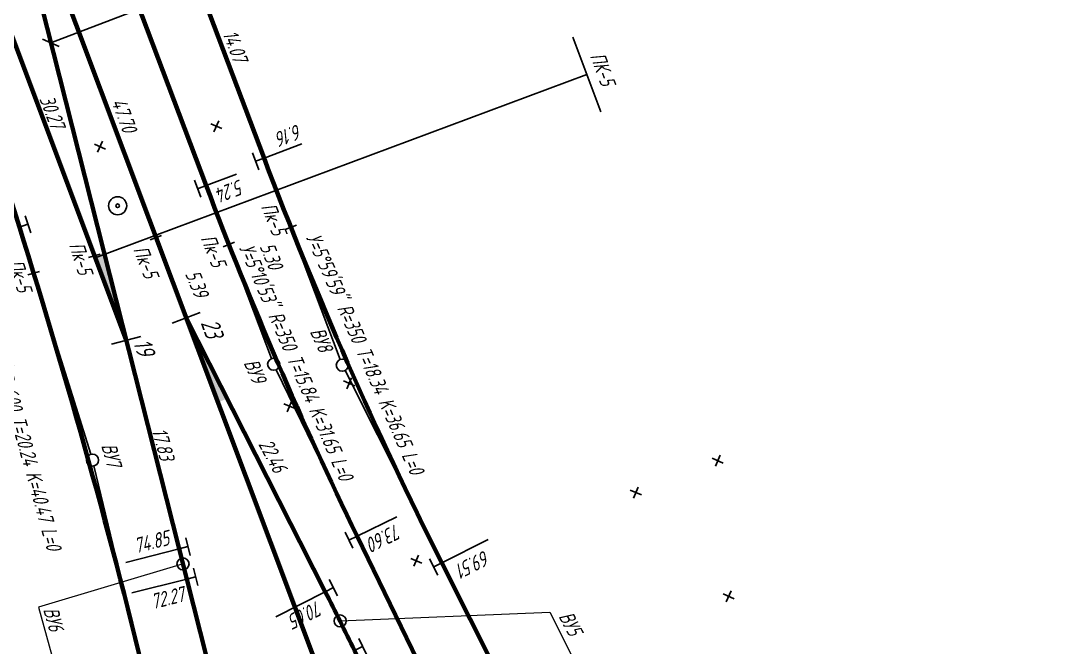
# Model space of a CAD drawing. Extents: x 8811 to 10286, y 10382 to 14118.
# Drawn here: x 10137.1 to 10223, y 10564.9 to 10616.8 of the extents above; entities that cross this region are included whole.
import ezdxf
from ezdxf.enums import TextEntityAlignment as Align

# ---------------------------------------------------------------- set-up
doc = ezdxf.new("R2010")
doc.units = 0
for name, color, linetype in [('9.Стрелочные переводы', 7, 'Continuous'), ('I.Ось трассы', 7, 'Continuous'), ('II.Ось трассы', 7, 'Continuous'), ('III.Вершины', 7, 'Continuous'), ('III.Ось трассы', 7, 'Continuous'), ('IIс.Вершины', 7, 'Continuous'), ('IIс.Параметры кривых', 7, 'Continuous'), ('IIс.Стрелочные переводы', 7, 'Continuous'), ('IV.Ось трассы', 7, 'Continuous'), ('Iс.Вершины', 7, 'Continuous'), ('Iс.Междупутья', 7, 'Continuous'), ('Iс.Ось трассы', 7, 'Continuous'), ('Iс.Параметры кривых', 7, 'Continuous'), ('Iс.Прямые вставки', 7, 'Continuous'), ('Iс.Стрелочные переводы', 7, 'Continuous'), ('КН II.Параметры кривых', 7, 'Continuous'), ('КП 1.Стрелочные переводы', 7, 'Continuous'), ('КП 2.Вершины', 7, 'Continuous'), ('КП 2.Ось трассы', 7, 'Continuous'), ('КП3.Вершины', 7, 'Continuous'), ('КП3.Ось трассы', 7, 'Continuous'), ('КП3.Параметры кривых', 7, 'Continuous'), ('КП5.Вершины', 7, 'Continuous'), ('КП5.Ось трассы', 7, 'Continuous'), ('КП5.Параметры кривых', 7, 'Continuous'), ('КП5.Стрелочные переводы', 7, 'Continuous'), ('маскировка', 7, 'Continuous'), ('Съезд 8-9.Вершины', 7, 'Continuous'), ('Съезд 8-9.Ось трассы', 7, 'Continuous'), ('Съезд 8-9.Параметры кривых', 7, 'Continuous')]:
    doc.layers.add(name, color=color, linetype=linetype)
for name, color, linetype, lineweight in [('IIс.Пикетаж', 7, 'Continuous', 15), ('Iс.Пикетаж', 7, 'Continuous', 15), ('кресты', 1, 'Continuous', 30), ('Уклоноуказатели по станции', 1, 'Continuous', 35)]:
    doc.layers.add(name, color=color, linetype=linetype, lineweight=lineweight)
doc.styles.add('спдс_сжатие09', font='SPDS.shx', dxfattribs={"width": 0.9, "oblique": 15, "height": 1.25})

# ---------------------------------------------------------------- blocks, each defined once
blk = doc.blocks.new('alignment_cc_sign')
at = {"color": 0, "linetype": 'ByBlock', "lineweight": -2}
for p, q in [((-1.5, 1.5), (1.5, 1.5)), ((0, 0), (0, 1.5))]:
    blk.add_line(p, q, dxfattribs=at)

msp = doc.modelspace()

# ---------------------------------------------------------------- linework, layer by layer
at = {"layer": '9.Стрелочные переводы', "color": 5, "lineweight": 30}
for radius in [0.75, 0.15]:
    msp.add_circle((10145.11, 10601.467), radius, dxfattribs=at)
at = {"layer": 'КП 1.Стрелочные переводы', "color": 5, "lineweight": 30}
msp.add_line((10149.612, 10591.747), (10151.953, 10592.625), dxfattribs=at)
msp.add_solid([(10145.822, 10590.32), (10145.822, 10590.32), (10143.19, 10597.336), (10143.979, 10597.589)], dxfattribs=at)
at = {"layer": 'КП 2.Ось трассы', "color": 5, "lineweight": 70, "flags": 128}
msp.add_lwpolyline([(10117.684, 10661.17), (10131.242, 10628.628, -0.008937), (10135.188, 10618.657), (10145.822, 10590.32)], format="xyb", dxfattribs=at)
at = {"layer": 'КП3.Вершины', "color": 5, "lineweight": 30}
for p, q in [((10136.972, 10599.708), (10142.883, 10580.872)), ((10147.779, 10560.717), (10143.15, 10579.909))]:
    msp.add_line(p, q, dxfattribs=at)
msp.add_circle((10143.033, 10580.395), 0.5, dxfattribs=at)
at = {"layer": 'КП3.Ось трассы', "color": 5, "lineweight": 30}
for p, q in [((10148.755, 10598.997), (10147.815, 10598.656)), ((10143.659, 10597.469), (10142.697, 10597.196)), ((10138.63, 10596.022), (10137.668, 10595.748))]:
    msp.add_line(p, q, dxfattribs=at)
at = {"layer": 'КП5.Вершины', "color": 5, "lineweight": 30}
msp.add_circle((10150.522, 10571.787), 0.5, dxfattribs=at)
at = {"layer": 'КП5.Параметры кривых', "color": 5, "lineweight": 30}
for p, q in [((10150.205, 10573.038), (10145.782, 10571.916)), ((10150.838, 10570.535), (10146.294, 10569.386))]:
    msp.add_line(p, q, dxfattribs=at)
at = {"layer": 'КП5.Стрелочные переводы', "color": 5, "lineweight": 30}
msp.add_line((10144.61, 10590.013), (10147.034, 10590.626), dxfattribs=at)
at = {"layer": 'КП5.Стрелочные переводы', "color": 5, "lineweight": 20, "flags": 128}
msp.add_lwpolyline([(10150.522, 10571.787), (10138.562, 10568.217), (10147.109, 10537.146)], dxfattribs=at)
at = {"layer": 'кресты', "color": 5, "lineweight": 30}
for p, q in [((10152.822, 10608.263), (10153.738, 10607.861)), ((10153.481, 10608.52), (10153.079, 10607.604)), ((10143.187, 10606.573), (10144.103, 10606.171)), ((10143.846, 10606.83), (10143.444, 10605.914)), ((10195.001, 10580.807), (10194.599, 10579.892)), ((10194.342, 10580.55), (10195.258, 10580.148)), ((10188.214, 10578.163), (10187.812, 10577.247)), ((10187.555, 10577.906), (10188.471, 10577.504)), ((10170.034, 10572.507), (10169.632, 10571.591)), ((10195.896, 10569.562), (10195.494, 10568.647)), ((10195.237, 10569.306), (10196.153, 10568.904))]:
    msp.add_line(p, q, dxfattribs=at)
at = {"layer": 'Уклоноуказатели по станции', "color": 5, "lineweight": 30}
msp.add_line((10138.887, 10615.269), (10140.258, 10614.659), dxfattribs=at)

# ---------------------------------------------------------------- block references
at = {"layer": 'Iс.Ось трассы', "color": 5, "lineweight": 30, "xscale": 0.4999999999999892, "yscale": 0.4999999999999892, "zscale": 0.4999999999999892, "rotation": 116.6857360068256}
msp.add_blockref('alignment_cc_sign', (10171.948, 10571.874), dxfattribs=at)
at = {"layer": 'КП3.Ось трассы', "color": 5, "lineweight": 30, "xscale": 0.5, "yscale": 0.5, "zscale": 0.5, "rotation": 287.4228401813622}
msp.add_blockref('alignment_cc_sign', (10136.972, 10599.708), dxfattribs=at)
at = {"layer": 'КП5.Ось трассы', "color": 5, "lineweight": 30}
for p, xscale, yscale, zscale, rotation in [((10150.205, 10573.038), 0.4999999999999991, 0.4999999999999991, 0.4999999999999991, 284.229474027382), ((10150.838, 10570.535), 0.5, 0.5, 0.5, 284.1924953832155)]:
    msp.add_blockref('alignment_cc_sign', p, dxfattribs=dict(at, xscale=xscale, yscale=yscale, zscale=zscale, rotation=rotation))

# ---------------------------------------------------------------- texts
at = {"layer": 'IIс.Пикетаж', "color": 5, "lineweight": 30, "style": 'спдс_сжатие09', "oblique": 15, "width": 0.9}
for rotation, p in [(287.31311, (10141.472, 10596.941)), (291.36363, (10146.859, 10596.603)), (287.31311, (10136.443, 10595.494))]:
    msp.add_text('Пк-5', height=1.25, rotation=rotation, dxfattribs=at).set_placement(p, align=Align.CENTER)
at = {"layer": 'IIс.Стрелочные переводы', "color": 5, "lineweight": 30, "style": 'спдс_сжатие09', "oblique": 15, "width": 0.9}
msp.add_text('19', height=1.5, rotation=289.44366, dxfattribs=at).set_placement((10146.814, 10588.869), align=Align.RIGHT)
at = {"layer": 'Iс.Междупутья', "color": 5, "lineweight": 30, "style": 'спдс_сжатие09', "oblique": 15, "width": 0.9}
msp.add_text('47.70', height=1.25, rotation=290.45696, dxfattribs=at).set_placement((10145.059, 10608.759), align=Align.CENTER)
at = {"layer": 'КП 2.Вершины', "color": 5, "lineweight": 30, "style": 'спдс_сжатие09', "oblique": 15, "width": 0.9}
msp.add_text('30.27', height=1.25, rotation=291.04608, dxfattribs=at).set_placement((10139.105, 10609.035), align=Align.CENTER)
at = {"layer": 'КП3.Вершины', "color": 5, "lineweight": 30, "style": 'спдс_сжатие09', "oblique": 15, "width": 0.9}
for s, p in [('17.83', (10148.273, 10581.559)), ('ВУ7', (10143.997, 10580.661)), ('ВУ6', (10139.2, 10567.061))]:
    msp.add_text(s, height=1.25, rotation=285.4388, dxfattribs=at).set_placement(p, align=Align.CENTER)
at = {"layer": 'КП3.Параметры кривых', "color": 5, "lineweight": 30, "style": 'спдс_сжатие09', "oblique": 15, "width": 0.9}
msp.add_text('У=3°51\'52" R=600 T=20.24 K=40.47 L=0', height=1.25, rotation=285.49062, dxfattribs=at).set_placement((10137.623, 10583.443), align=Align.TOP_CENTER)
at = {"layer": 'КП5.Параметры кривых', "color": 5, "lineweight": 30, "style": 'спдс_сжатие09', "oblique": 15, "width": 0.9}
for s, rotation, p in [('74.85', 14.22947, (10149.476, 10573.369)), ('72.27', 14.1925, (10150.719, 10568.703))]:
    msp.add_text(s, height=1.25, rotation=rotation, dxfattribs=at).set_placement(p, align=Align.RIGHT)
at = {"layer": 'Съезд 8-9.Вершины', "color": 5, "lineweight": 30, "style": 'спдс_сжатие09', "oblique": 15, "width": 0.9}
msp.add_text('ВУ5', height=1.25, rotation=297.93556, dxfattribs=at).set_placement((10182.053, 10566.572), align=Align.CENTER)

# ---------------------------------------------------------------- wipeouts: each hides what was drawn before it
at = {"color": 5}
for points in [[(10154.978, 10616.423), (10156.304, 10612.906), (10154.687, 10612.941), (10153.531, 10615.948)], [(10185.863, 10615.332), (10187.441, 10610.718), (10185.036, 10610.177), (10183.527, 10614.409)], [(10160.517, 10608.687), (10161.066, 10606.909), (10158.104, 10605.995), (10157.739, 10607.692)], [(10152.025, 10596.272), (10153.119, 10593.635), (10151.387, 10593.36), (10150.276, 10596.041)], [(10160.679, 10574.39), (10161.511, 10572.931), (10160.115, 10572.328), (10159.24, 10574.025)], [(10175.697, 10573.571), (10176.65, 10571.967), (10173.316, 10570.138), (10172.737, 10571.763)], [(10164.213, 10571.393), (10165.42, 10568.855), (10163.724, 10568.236), (10162.368, 10571.021)]]:
    msp.add_wipeout(points, dxfattribs=at).dxf.layer = 'маскировка'

# ---------------------------------------------------------------- next in the draw order: linework, layer by layer
at = {"color": 5, "lineweight": 30}
msp.add_line((10182.8, 10615.449, -75.712), (10185.11, 10609.256, -75.712), dxfattribs=at)
at = {"layer": 'Iс.Параметры кривых', "color": 5, "lineweight": 30}
for p, q in [((10157.232, 10605.421), (10160.36, 10606.602)), ((10171.948, 10571.874), (10175.801, 10573.811))]:
    msp.add_line(p, q, dxfattribs=at)
at = {"layer": 'Iс.Стрелочные переводы', "color": 5, "lineweight": 30}
msp.add_line((10155.397, 10610.281), (10141.598, 10646.826), dxfattribs=at)
at = {"layer": 'Уклоноуказатели по станции', "color": 5, "lineweight": 30}
msp.add_line((10139.573, 10614.964), (10171.245, 10627.105), dxfattribs=at)

# ---------------------------------------------------------------- next in the draw order: texts
at = {"layer": 'Iс.Параметры кривых', "color": 5, "lineweight": 30, "style": 'спдс_сжатие09', "oblique": 15, "width": 0.9}
for s, rotation, p in [('6.16', 200.68613, (10158.172, 10607.551)), ('69.51', 206.68575, (10173.126, 10571.751))]:
    msp.add_text(s, height=1.25, rotation=rotation, dxfattribs=at).set_placement(p, align=Align.RIGHT)
at = {"layer": 'Iс.Прямые вставки', "color": 5, "lineweight": 30, "style": 'спдс_сжатие09', "oblique": 15, "width": 0.9}
msp.add_text('14.07', height=1.25, rotation=290.68613, dxfattribs=at).set_placement((10154.249, 10614.492), align=Align.CENTER)
at = {"layer": 'Уклоноуказатели по станции', "color": 5, "lineweight": 30, "extrusion": (0.001331, 0.000370299, 0.999999), "style": 'спдс_сжатие09', "oblique": 15, "width": 0.9}
msp.add_text('ПК-5', height=1.25, rotation=290.21955, dxfattribs=at).set_placement((10184.74, 10612.609, -34.677), align=Align.CENTER)

# ---------------------------------------------------------------- next in the draw order: wipeouts: each hides what was drawn before it
at = {"color": 5}
msp.add_wipeout([(10153.884, 10580.083), (10164.883, 10558.323), (10163.372, 10557.624), (10152.25, 10579.693)], dxfattribs=at).dxf.layer = 'маскировка'

# ---------------------------------------------------------------- next in the draw order: linework, layer by layer
at = {"layer": 'Съезд 8-9.Вершины', "color": 5, "lineweight": 30}
for p, q in [((10162.304, 10569.485), (10163.308, 10567.508)), ((10164.719, 10564.618), (10163.752, 10566.613))]:
    msp.add_line(p, q, dxfattribs=at)
msp.add_circle((10163.534, 10567.063), 0.5, dxfattribs=at)
at = {"layer": 'Съезд 8-9.Параметры кривых', "color": 5, "lineweight": 30}
msp.add_line((10162.304, 10569.485), (10158.208, 10567.406), dxfattribs=at)
at = {"layer": 'Съезд 8-9.Параметры кривых', "color": 5, "lineweight": 20, "flags": 128}
msp.add_lwpolyline([(10163.534, 10567.063), (10180.892, 10567.792), (10193.617, 10542.44)], dxfattribs=at)

# ---------------------------------------------------------------- next in the draw order: block references
at = {"layer": 'Съезд 8-9.Ось трассы', "color": 5, "lineweight": 30}
for p, xscale, yscale, zscale, rotation in [((10162.304, 10569.485), 0.5, 0.5, 0.5, 296.9098773158615), ((10164.719, 10564.618), 0.4999999999999997, 0.4999999999999997, 0.4999999999999997, 295.8723101092341)]:
    msp.add_blockref('alignment_cc_sign', p, dxfattribs=dict(at, xscale=xscale, yscale=yscale, zscale=zscale, rotation=rotation))

# ---------------------------------------------------------------- next in the draw order: texts
at = {"layer": 'Съезд 8-9.Параметры кривых', "color": 5, "lineweight": 30, "style": 'спдс_сжатие09', "oblique": 15, "width": 0.9}
msp.add_text('70.05', height=1.25, rotation=206.90988, dxfattribs=at).set_placement((10161.725, 10568.823))

# ---------------------------------------------------------------- next in the draw order: wipeouts: each hides what was drawn before it
at = {"color": 5}
msp.add_wipeout([(10168.65, 10575.467), (10169.18, 10574.176), (10166.017, 10572.566), (10165.307, 10573.806)], dxfattribs=at).dxf.layer = 'маскировка'

# ---------------------------------------------------------------- next in the draw order: linework, layer by layer
at = {"layer": 'кресты', "color": 5, "lineweight": 30}
msp.add_line((10169.375, 10572.25), (10170.291, 10571.848), dxfattribs=at)

# ---------------------------------------------------------------- next in the draw order: block references
at = {"layer": 'III.Ось трассы', "color": 5, "lineweight": 30, "xscale": 0.5, "yscale": 0.5, "zscale": 0.5, "rotation": 115.8674110423663}
msp.add_blockref('alignment_cc_sign', (10164.938, 10574.085), dxfattribs=at)

# ---------------------------------------------------------------- next in the draw order: texts
at = {"layer": 'Iс.Параметры кривых', "color": 5, "lineweight": 30, "style": 'спдс_сжатие09', "oblique": 15, "width": 0.9}
msp.add_text('73.60', height=1.25, rotation=206.68575, dxfattribs=at).set_placement((10165.719, 10573.908), align=Align.RIGHT)

# ---------------------------------------------------------------- next in the draw order: wipeouts: each hides what was drawn before it
at = {"color": 5}
msp.add_wipeout([(10155.418, 10600.887), (10166.171, 10575.875), (10164.678, 10575.643), (10153.836, 10600.62)], dxfattribs=at).dxf.layer = 'маскировка'

# ---------------------------------------------------------------- next in the draw order: linework, layer by layer
at = {"layer": 'КП 1.Стрелочные переводы', "color": 5, "lineweight": 30}
msp.add_solid([(10150.783, 10592.186), (10150.783, 10592.186), (10153.418, 10585.164), (10154.177, 10585.498)], dxfattribs=at)

# ---------------------------------------------------------------- next in the draw order: texts
at = {"layer": 'IIс.Стрелочные переводы', "color": 5, "lineweight": 30, "style": 'спдс_сжатие09', "oblique": 15, "width": 0.9}
msp.add_text('23', height=1.5, rotation=289.44366, dxfattribs=at).set_placement((10152.473, 10590.359), align=Align.RIGHT)

# ---------------------------------------------------------------- next in the draw order: wipeouts: each hides what was drawn before it
at = {"color": 5}
for points in [[(10152.948, 10599.502), (10154.4, 10596.085), (10152.898, 10595.747), (10151.665, 10598.995)], [(10158.191, 10598.658), (10159.099, 10596.101), (10157.56, 10595.595), (10156.583, 10598.585)], [(10162.269, 10591.573), (10163.248, 10589.095), (10161.878, 10588.809), (10160.652, 10591.394)], [(10156.766, 10589.193), (10158.106, 10586.449), (10156.074, 10586.157), (10155.061, 10588.98)]]:
    msp.add_wipeout(points, dxfattribs=at).dxf.layer = 'маскировка'

# ---------------------------------------------------------------- next in the draw order: linework, layer by layer
at = {"color": 5, "lineweight": 30}
msp.add_line((10154.778, 10598.446), (10153.848, 10598.079), dxfattribs=at)
at = {"layer": 'III.Вершины', "color": 5, "lineweight": 30}
msp.add_circle((10158.029, 10588.334), 0.5, dxfattribs=at)
at = {"layer": 'КП 1.Стрелочные переводы', "color": 5, "lineweight": 30}
msp.add_line((10150.783, 10592.186), (10157.939, 10578.086), dxfattribs=at)

# ---------------------------------------------------------------- next in the draw order: texts
at = {"layer": 'IIс.Вершины', "color": 5, "lineweight": 30, "style": 'спдс_сжатие09', "oblique": 15, "width": 0.9}
msp.add_text('ВУ9', height=1.25, rotation=293.19948, dxfattribs=at).set_placement((10157.062, 10588.04), align=Align.TOP_CENTER)
at = {"layer": 'IIс.Пикетаж', "color": 5, "lineweight": 30, "style": 'спдс_сжатие09', "oblique": 15, "width": 0.9}
msp.add_text('Пк-5', height=1.25, rotation=291.56075, dxfattribs=at).set_placement((10152.452, 10597.53), align=Align.CENTER)
at = {"layer": 'Iс.Междупутья', "color": 5, "lineweight": 30, "style": 'спдс_сжатие09', "oblique": 15, "width": 0.9}
msp.add_text('5.39', height=1.25, rotation=291.76456, dxfattribs=at).set_placement((10151.09, 10594.797), align=Align.CENTER)

# ---------------------------------------------------------------- next in the draw order: wipeouts: each hides what was drawn before it
at = {"color": 5}
msp.add_wipeout([(10158.187, 10602.032), (10159.331, 10598.75), (10157.916, 10598.447), (10156.641, 10601.933)], dxfattribs=at).dxf.layer = 'маскировка'

# ---------------------------------------------------------------- next in the draw order: texts
at = {"layer": 'Iс.Междупутья', "color": 5, "lineweight": 30, "style": 'спдс_сжатие09', "oblique": 15, "width": 0.9}
msp.add_text('5.30', height=1.25, rotation=291.76456, dxfattribs=at).set_placement((10157.25, 10597.095), align=Align.CENTER)

# ---------------------------------------------------------------- next in the draw order: wipeouts: each hides what was drawn before it
at = {"color": 5}
for points in [[(10155.994, 10604.087), (10156.279, 10602.46), (10153.325, 10601.395), (10152.784, 10603.022)], [(10160.599, 10602.269), (10171.985, 10576.434), (10170.588, 10576.086), (10159.298, 10601.55)]]:
    msp.add_wipeout(points, dxfattribs=at).dxf.layer = 'маскировка'

# ---------------------------------------------------------------- next in the draw order: linework, layer by layer
at = {"color": 5, "lineweight": 30}
for p, q in [((10143.242, 10597.168), (10183.955, 10612.353, -75.712)), ((10159.921, 10599.867), (10158.992, 10599.497))]:
    msp.add_line(p, q, dxfattribs=at)
at = {"layer": 'I.Ось трассы', "color": 5, "lineweight": 70, "flags": 128}
msp.add_lwpolyline([(10162.671, 10498.962), (10147.779, 10560.717, 0.016863), (10136.972, 10599.708), (10104.046, 10704.631, -0.008347), (10099.314, 10720.64), (10092.633, 10744.714), (10082.309, 10781.915, 0.000893), (10079.624, 10791.548, 0.002679), (10076.87, 10801.161, 0.014242), (10064.576, 10839.087, 0.002679), (10061.166, 10848.488, 0.000893), (10057.69, 10857.864), (10030.455, 10931.057, 0.000313), (10026.963, 10940.428, 0.000938), (10023.448, 10949.79, 0.003495), (10013.385, 10975.874, 0.000938), (10009.701, 10985.17, 0.000313), (10005.993, 10994.458), (9867.295, 11341.5, -0.000293)], format="xyb", dxfattribs=at)
at = {"layer": 'II.Ось трассы', "color": 5, "lineweight": 70, "flags": 128}
msp.add_lwpolyline([(10169.76, 10541.616), (10117.568, 10680.696, -0.023011), (10103.404, 10724.459), (10088.955, 10777.29, 0.001042), (10086.303, 10786.932, 0.003125), (10083.571, 10796.552, 0.014406), (10072.945, 10829.446, 0.003125), (10069.533, 10838.845, 0.001042), (10066.043, 10848.217), (10034.828, 10931.667, 0.000313), (10031.321, 10941.032, 0.000938), (10027.79, 10950.388, 0.00307), (10018.931, 10973.293, 0.000938), (10015.247, 10982.589, 0.000313), (10011.54, 10991.877), (9875.136, 11333.178, -0.000391)], format="xyb", dxfattribs=at)
at = {"layer": 'III.Вершины', "color": 5, "lineweight": 30}
for p, q in [((10152.435, 10603.149), (10157.853, 10588.802)), ((10164.938, 10574.085), (10158.247, 10587.884))]:
    msp.add_line(p, q, dxfattribs=at)
at = {"layer": 'IV.Ось трассы', "color": 5, "lineweight": 70, "flags": 128}
msp.add_lwpolyline([(10222.99, 10460.658), (10216.419, 10478.01, 0.025945), (10197.651, 10520.739), (10171.948, 10571.874, -0.026184), (10157.232, 10605.421), (10150.44, 10623.408), (10123.036, 10695.985), (10123.036, 10695.985, -0.021477), (10113.636, 10724.531), (10098.753, 10777.251, 0.000391)], format="xyb", dxfattribs=at)
at = {"layer": 'Iс.Вершины', "color": 5, "lineweight": 30}
for p, q in [((10157.232, 10605.421), (10163.534, 10588.73)), ((10171.948, 10571.874), (10163.936, 10587.815))]:
    msp.add_line(p, q, dxfattribs=at)
msp.add_circle((10163.711, 10588.262), 0.5, dxfattribs=at)
at = {"layer": 'Iс.Параметры кривых', "color": 5, "lineweight": 30}
for p, q in [((10152.435, 10603.149), (10154.949, 10604.099)), ((10164.938, 10574.085), (10168.228, 10575.68))]:
    msp.add_line(p, q, dxfattribs=at)
at = {"layer": 'КН II.Параметры кривых', "color": 5, "lineweight": 70, "flags": 128}
msp.add_lwpolyline([(10218.665, 10457.354), (10213.505, 10471.056, 0.022831), (10202.695, 10496.215), (10164.938, 10574.085, -0.022611), (10152.435, 10603.149), (10120.848, 10686.804, -0.021477), (10111.448, 10715.351), (10092.958, 10780.849, 0.001042), (10090.227, 10790.469, 0.003125), (10087.417, 10800.066, 0.010011), (10080.047, 10822.93, 0.003125), (10076.723, 10832.362, 0.001042), (10073.321, 10841.765), (10036.469, 10943.187, 0.000521), (10033.048, 10952.584, 0.001563), (10029.587, 10961.966, 0.003753), (10023.168, 10978.796, 0.001563), (10019.502, 10988.1, 0.000521), (10015.798, 10997.388), (9879.629, 11338.115, -0.000391)], format="xyb", dxfattribs=at)
at = {"layer": 'КП 1.Стрелочные переводы', "color": 5, "lineweight": 30}
msp.add_line((10145.434, 10606.439), (10156.338, 10577.382), dxfattribs=at)
at = {"layer": 'КП5.Ось трассы', "color": 5, "lineweight": 70, "flags": 128}
msp.add_lwpolyline([(10134.025, 10636.841), (10150.205, 10573.038), (10150.838, 10570.535), (10176.865, 10467.622)], dxfattribs=at)
at = {"layer": 'кресты', "color": 5, "lineweight": 30}
for p, q in [((10163.821, 10586.959), (10164.737, 10586.557)), ((10164.48, 10587.216), (10164.078, 10586.3)), ((10158.883, 10585.06), (10159.799, 10584.658)), ((10159.542, 10585.316), (10159.14, 10584.401))]:
    msp.add_line(p, q, dxfattribs=at)
at = {"layer": 'Съезд 8-9.Ось трассы', "color": 5, "lineweight": 70, "flags": 128}
msp.add_lwpolyline([(10201.587, 10488.599), (10164.719, 10564.618, 0.004527), (10162.304, 10569.485), (10150.783, 10592.186)], format="xyb", dxfattribs=at)

# ---------------------------------------------------------------- next in the draw order: block references
at = {"layer": 'III.Ось трассы', "color": 5, "lineweight": 30, "xscale": 0.4999999999999956, "yscale": 0.4999999999999956, "zscale": 0.4999999999999956, "rotation": 110.6861388210214}
msp.add_blockref('alignment_cc_sign', (10152.435, 10603.149), dxfattribs=at)
at = {"layer": 'Iс.Ось трассы', "color": 5, "lineweight": 30, "xscale": 0.5, "yscale": 0.5, "zscale": 0.5, "rotation": 110.6861319908322}
msp.add_blockref('alignment_cc_sign', (10157.232, 10605.421), dxfattribs=at)

# ---------------------------------------------------------------- next in the draw order: texts
at = {"layer": 'IIс.Параметры кривых', "color": 5, "lineweight": 30, "style": 'спдс_сжатие09', "oblique": 15, "width": 0.9}
msp.add_text('У=5°10\'53" R=350 T=15.84 K=31.65 L=0', height=1.25, rotation=293.27674, dxfattribs=at).set_placement((10159.325, 10588.266), align=Align.CENTER)
at = {"layer": 'Iс.Вершины', "color": 5, "lineweight": 30, "style": 'спдс_сжатие09', "oblique": 15, "width": 0.9}
msp.add_text('ВУ8', height=1.25, rotation=293.65259, dxfattribs=at).set_placement((10162.55, 10590.638), align=Align.TOP_CENTER)
at = {"layer": 'Iс.Параметры кривых', "color": 5, "lineweight": 30, "style": 'спдс_сжатие09', "oblique": 15, "width": 0.9}
msp.add_text('5.24', height=1.25, rotation=200.68613, dxfattribs=at).set_placement((10153.197, 10602.902), align=Align.RIGHT)
msp.add_text('У=5°59\'59" R=350 T=18.34 K=36.65 L=0', height=1.25, rotation=293.68595, dxfattribs=at).set_placement((10165.029, 10588.951), align=Align.CENTER)
at = {"layer": 'Iс.Пикетаж', "color": 5, "lineweight": 30, "style": 'спдс_сжатие09', "oblique": 15, "width": 0.9}
msp.add_text('Пк-5', height=1.25, rotation=291.6938, dxfattribs=at).set_placement((10157.45, 10600.156), align=Align.CENTER)
at = {"layer": 'Съезд 8-9.Вершины', "color": 5, "lineweight": 30, "style": 'спдс_сжатие09', "oblique": 15, "width": 0.9}
msp.add_text('22.46', height=1.25, rotation=297.95323, dxfattribs=at).set_placement((10157.398, 10580.469), align=Align.CENTER)

doc.saveas('drawing.dxf')
